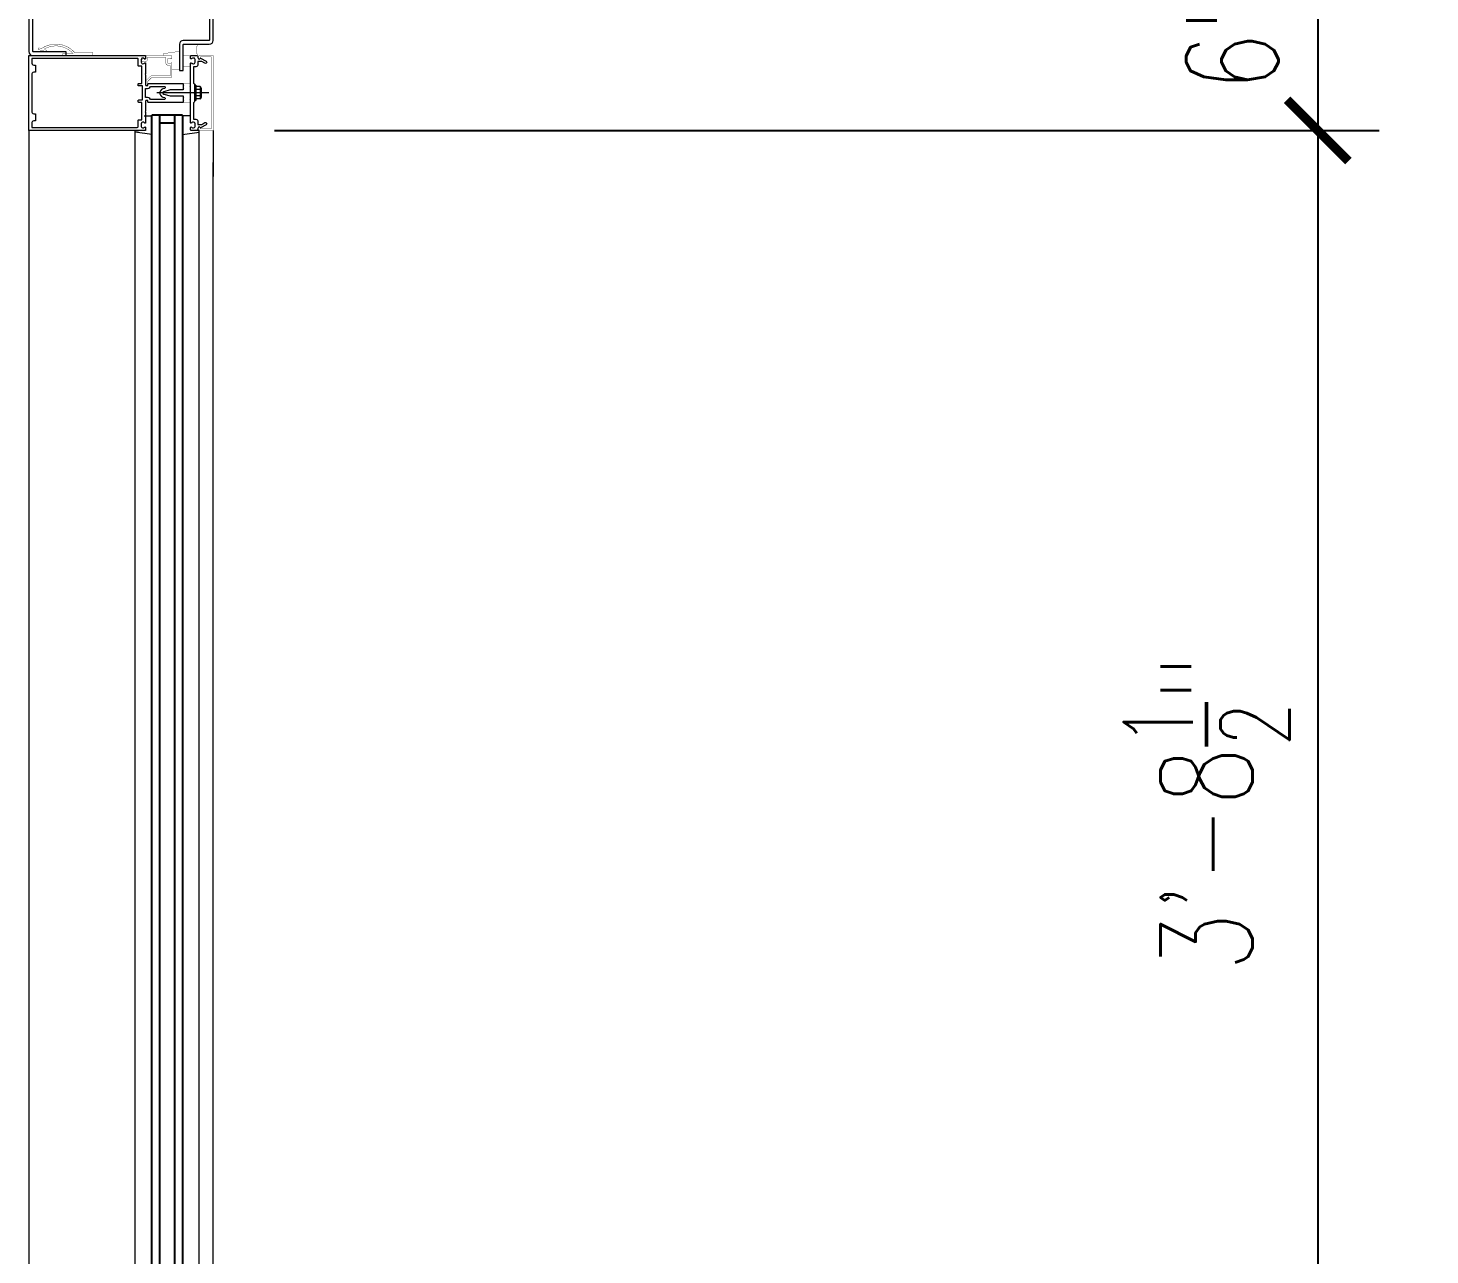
# Model space of a CAD drawing. Header units: inches. Extents: x 3850 to 5846, y -3 to 909.
# Drawn here: x 4372.09 to 4417.78, y 366.35 to 406.34 of the extents above; entities that cross this region are included whole.
import ezdxf

# ---------------------------------------------------------------- set-up
doc = ezdxf.new("R2010")
doc.units = ezdxf.units.IN
doc.header["$LTSCALE"] = 0.5
doc.header["$MEASUREMENT"] = 0
doc.layers.get('0').update_dxf_attribs({"lineweight": 18})
doc.layers.get('Defpoints').update_dxf_attribs({"color": 140, "lineweight": 18})
for name, color, linetype, lineweight in [('A-Anno-Dims', 211, 'Continuous', 18), ('A-Detl-Fine', 90, 'Continuous', 18), ('A-Detl-Medm', 31, 'Continuous', 25), ('A-Detl-Thin', 150, 'Continuous', 18), ('A-Detl-Wide', 213, 'Continuous', 50)]:
    doc.layers.add(name, color=color, linetype=linetype, lineweight=lineweight)
doc.styles.add('Arch-Dim', font='romans.shx', dxfattribs={"width": 0.75})
doc.dimstyles.new('Aec-Arch-I-96', dxfattribs={"dimscale": 96, "dimtxt": 0.09375, "dimasz": 0.0625, "dimexe": 0.0625, "dimexo": 0.0625, "dimgap": 0.03125, "dimtad": 1, "dimdec": 4, "dimzin": 3, "dimdsep": 46, "dimlunit": 4, "dimtxsty": 'Arch-Dim', "dimblk": 'ARCHTICK', "dimcen": 0.09375, "dimazin": 2, "dimtfac": 0.75, "dimtdec": 4, "dimtix": 1, "dimtmove": 2, "dimatfit": 2, "dimfxl": 1, "dimtolj": 1, "dimtzin": 0, "dimarcsym": 0})

# ---------------------------------------------------------------- blocks, each defined once
blk = doc.blocks.new('_ArchTick')
at = {"color": 0, "linetype": 'ByBlock', "const_width": 0.15}
blk.add_lwpolyline([(-0.5, -0.5), (0.5, 0.5)], dxfattribs=at)
blk = doc.blocks.new('*D110')
at = {"layer": 'A-Anno-Dims', "color": 0, "lineweight": -2, "transparency": 16777216}
for p, q in [((4380.12, 409.004), (4428.12, 409.004)), ((4426.12, 249.002), (4426.12, 409.004)), ((4380.12, 249.002), (4428.12, 249.002))]:
    blk.add_line(p, q, dxfattribs=at)
at = {"layer": 'Defpoints', "color": 0, "transparency": 16777216}
for p in [(4378.12, 409.004), (4426.12, 409.004), (4378.12, 249.002)]:
    blk.add_point(p, dxfattribs=at)
at = {"layer": 'A-Anno-Dims', "color": 0, "lineweight": -2, "transparency": 16777216, "xscale": 2, "yscale": 2, "zscale": 2}
for p, rotation in [((4426.12, 409.004), 90), ((4426.12, 249.002), 270)]:
    blk.add_blockref('_ArchTick', p, dxfattribs=dict(at, rotation=rotation))
at = {"layer": 'A-Anno-Dims', "color": 0, "transparency": 16777216, "insert": (4423.335, 329.003), "char_height": 3, "attachment_point": 5, "rotation": 90, "style": 'Arch-Dim'}
blk.add_mtext('\\A1;13\'-4"', dxfattribs=at)
blk = doc.blocks.new('*D114')
at = {"layer": 'A-Anno-Dims', "color": 0, "lineweight": -2, "transparency": 16777216}
for p, q in [((4380.12, 810.25), (4440.12, 810.25)), ((4438.12, 57), (4438.12, 810.25)), ((4380.12, 57), (4440.12, 57))]:
    blk.add_line(p, q, dxfattribs=at)
at = {"layer": 'Defpoints', "color": 0, "transparency": 16777216}
for p in [(4378.12, 810.25), (4438.12, 810.25), (4378.12, 57)]:
    blk.add_point(p, dxfattribs=at)
at = {"layer": 'A-Anno-Dims', "color": 0, "lineweight": -2, "transparency": 16777216, "xscale": 2, "yscale": 2, "zscale": 2}
for p, rotation in [((4438.12, 810.25), 90), ((4438.12, 57), 270)]:
    blk.add_blockref('_ArchTick', p, dxfattribs=dict(at, rotation=rotation))
at = {"layer": 'A-Anno-Dims', "color": 0, "transparency": 16777216, "insert": (4434.495, 433.625), "char_height": 3, "attachment_point": 5, "rotation": 90, "style": 'Arch-Dim'}
blk.add_mtext('\\A1;62\'-9{\\H0.750000x;\\S1/4;}"', dxfattribs=at)
blk = doc.blocks.new('*D137')
at = {"layer": 'A-Detl-Wide', "color": 0, "lineweight": -2, "transparency": 16777216}
for p, q in [((4373.619, 409.003), (4416.12, 409.003)), ((4414.12, 409.003), (4414.12, 403)), ((4380.12, 403), (4416.12, 403))]:
    blk.add_line(p, q, dxfattribs=at)
at = {"layer": 'Defpoints', "color": 0, "transparency": 16777216}
for p in [(4371.619, 409.003), (4378.12, 403), (4414.12, 403)]:
    blk.add_point(p, dxfattribs=at)
at = {"layer": 'A-Detl-Wide', "color": 0, "lineweight": -2, "transparency": 16777216, "xscale": 2, "yscale": 2, "zscale": 2}
for p, rotation in [((4414.12, 409.003), 90), ((4414.12, 403), 270)]:
    blk.add_blockref('_ArchTick', p, dxfattribs=dict(at, rotation=rotation))
at = {"layer": 'A-Detl-Wide', "color": 0, "transparency": 16777216, "insert": (4411.334, 406.001), "char_height": 3, "attachment_point": 5, "rotation": 90, "style": 'Arch-Dim'}
blk.add_mtext('\\A1;6"', dxfattribs=at)
blk = doc.blocks.new('*D138')
at = {"layer": 'A-Detl-Wide', "color": 0, "lineweight": -2, "transparency": 16777216}
for p, q in [((4380.12, 403), (4416.12, 403)), ((4414.12, 403), (4414.12, 358.503)), ((4380.12, 358.503), (4416.12, 358.503))]:
    blk.add_line(p, q, dxfattribs=at)
at = {"layer": 'Defpoints', "color": 0, "transparency": 16777216}
for p in [(4378.12, 403), (4378.12, 358.503), (4414.12, 358.503)]:
    blk.add_point(p, dxfattribs=at)
at = {"layer": 'A-Detl-Wide', "color": 0, "lineweight": -2, "transparency": 16777216, "xscale": 2, "yscale": 2, "zscale": 2}
for p, rotation in [((4414.12, 403), 90), ((4414.12, 358.503), 270)]:
    blk.add_blockref('_ArchTick', p, dxfattribs=dict(at, rotation=rotation))
at = {"layer": 'A-Detl-Wide', "color": 0, "transparency": 16777216, "insert": (4410.495, 380.751), "char_height": 3, "attachment_point": 5, "rotation": 90, "style": 'Arch-Dim'}
blk.add_mtext('\\A1;3\'-8{\\H0.750000x;\\S1/2;}"', dxfattribs=at)

msp = doc.modelspace()

# ---------------------------------------------------------------- linework, layer by layer
at = {"layer": 'A-Detl-Fine'}
for p, q in [((4377.51562, 404.47832), (4377.51562, 403.97832)), ((4377.55562, 404.47832), (4377.51562, 404.47832)), ((4377.55562, 404.47832), (4377.55562, 403.97832)), ((4377.6953, 404.43123), (4377.55562, 404.43123)), ((4377.69923, 404.41491), (4377.69923, 404.04172)), ((4377.71793, 404.41491), (4377.69923, 404.41491)), ((4377.73023, 404.3805), (4377.73023, 404.07612)), ((4377.98134, 404.2215), (4376.28753, 404.2215)), ((4377.55562, 403.97832), (4377.51562, 403.97832)), ((4377.6953, 404.32977), (4377.55562, 404.32977)), ((4377.6953, 404.12685), (4377.55562, 404.12685)), ((4377.6953, 404.0254), (4377.55562, 404.0254)), ((4377.71793, 404.04172), (4377.69923, 404.04172)), ((4375.87001, 403.47959), (4376.12001, 403.47959)), ((4377.36952, 403.47959), (4377.11952, 403.47959)), ((4375.58013, 358.56169), (4375.58001, 402.93959)), ((4377.65964, 358.56169), (4377.65952, 402.93959))]:
    msp.add_line(p, q, dxfattribs=at)
at = {"layer": 'A-Detl-Fine', "const_width": 0.01111}
for points in [[(4372.52984, 405.67108), (4372.58952, 405.70741), (4372.65252, 405.73908), (4372.71821, 405.76574), (4372.78599, 405.78706), (4372.85522, 405.80271), (4372.9253, 405.81234), (4372.99559, 405.81563)], [(4372.62068, 405.65685), (4372.68967, 405.69106), (4372.76337, 405.71841), (4372.84006, 405.73848), (4372.91805, 405.75083), (4372.99559, 405.75505)], [(4372.99559, 405.81563), (4373.05861, 405.81303), (4373.12126, 405.80537), (4373.18319, 405.79282), (4373.24403, 405.77559), (4373.30342, 405.75385), (4373.36101, 405.7278), (4373.41642, 405.69761), (4373.4693, 405.66349), (4373.51928, 405.62562), (4373.56601, 405.58419), (4373.60911, 405.53939)], [(4372.99559, 405.75505), (4373.05963, 405.75222), (4373.12295, 405.74388), (4373.18519, 405.73022), (4373.24601, 405.71144), (4373.30504, 405.68772), (4373.36193, 405.65928), (4373.41632, 405.6263), (4373.46786, 405.58898), (4373.51618, 405.54753), (4373.56093, 405.50213)], [(4377.58338, 405.62197), (4377.58612, 405.68493), (4377.59435, 405.7473), (4377.60807, 405.80845)], [(4372.42061, 405.65958), (4372.42475, 405.67485), (4372.43564, 405.68573), (4372.45091, 405.68988)], [(4372.44251, 405.63046), (4372.43109, 405.63664), (4372.42342, 405.64685), (4372.42061, 405.65958)], [(4372.44249, 405.63046), (4372.70747, 405.56467)], [(4372.45091, 405.68988), (4372.45298, 405.6898), (4372.45508, 405.68959), (4372.45706, 405.68928)], [(4372.53003, 405.67116), (4372.4571, 405.68924)], [(4372.71581, 405.58168), (4372.62162, 405.65694)], [(4372.71, 405.56434), (4372.70915, 405.56438), (4372.70829, 405.5645), (4372.70747, 405.56467)], [(4372.71963, 405.57397), (4372.71831, 405.56911), (4372.71486, 405.56565), (4372.71, 405.56434)], [(4372.71583, 405.58164), (4372.71787, 405.57952), (4372.71917, 405.5769), (4372.71963, 405.57397)], [(4373.56114, 405.50362), (4373.21832, 405.50362)], [(4373.21832, 405.50362), (4373.21832, 405.47332)], [(4373.24863, 405.44304), (4373.23336, 405.44718), (4373.22249, 405.45806), (4373.21834, 405.47332)], [(4373.24863, 405.44304), (4374.19555, 405.44304)], [(4374.19555, 405.54075), (4373.6092, 405.54075)], [(4374.19555, 405.44304), (4374.19555, 405.54075)], [(4377.02062, 405.57683), (4376.49292, 405.50205)], [(4376.49292, 405.50205), (4376.49292, 405.44341)], [(4376.49292, 405.44341), (4376.60591, 405.44341)], [(4377.14276, 405.44265), (4377.38708, 405.44265)], [(4377.60807, 405.43548), (4377.59435, 405.49663), (4377.58612, 405.559), (4377.58338, 405.62197)], [(4376.77631, 404.97435), (4377.02062, 404.97435)], [(4377.38708, 405.09086), (4377.14276, 405.09086)], [(4377.38683, 404.52737), (4377.14254, 404.52737)], [(4377.14254, 403.91563), (4377.38683, 403.91563)]]:
    msp.add_lwpolyline(points, dxfattribs=at)
at = {"layer": 'A-Detl-Fine'}
for points in [[(4376.12001, 402.86306), (4375.58001, 402.93959), (4375.58001, 402.99959), (4375.69564, 402.99959)], [(4377.11952, 402.86306), (4377.65952, 402.93959), (4377.65952, 402.99959), (4377.54388, 402.99959)]]:
    msp.add_lwpolyline(points, dxfattribs=at)
for centre, radius, start, end in [((4377.67592, 404.3805), 0.05431, 290.9107, 69.0893), ((4377.56538, 404.22832), 0.16485, 322.0123, 37.9877), ((4377.67592, 404.07612), 0.05431, 290.9107, 69.0893)]:
    msp.add_arc(centre, radius, start, end, dxfattribs=at)
at = {"layer": 'A-Detl-Medm', "linetype": 'Continuous'}
for p, q in [((4376.11989, 358.03399), (4376.11976, 403.49998)), ((4377.11976, 403.49998), (4376.11976, 403.49998)), ((4376.36976, 403.49998), (4376.36989, 358.01407)), ((4376.86989, 358.01407), (4376.86976, 403.49998)), ((4377.11976, 403.49998), (4377.11989, 358.01407)), ((4376.36976, 403.24998), (4376.86976, 403.24998))]:
    msp.add_line(p, q, dxfattribs=at)
at = {"layer": 'A-Detl-Thin'}
for p, q in [((4372.11894, 402.99998), (4372.11894, 405.44304)), ((4372.11894, 405.44304), (4375.90147, 405.44304)), ((4375.64739, 405.34531), (4372.21667, 405.34531)), ((4372.21667, 405.34531), (4372.21667, 405.18896)), ((4375.64739, 405.34529), (4375.64739, 405.34531)), ((4375.66217, 405.34129), (4375.64739, 405.34529)), ((4375.67268, 405.33079), (4375.66217, 405.34129)), ((4375.67669, 405.316), (4375.67268, 405.33079)), ((4375.67671, 405.316), (4375.67669, 405.316)), ((4375.67671, 405.11566), (4375.67671, 405.316)), ((4375.77445, 405.31013), (4375.77443, 405.31013)), ((4375.77443, 405.31013), (4375.77443, 405.22415)), ((4375.78113, 405.33477), (4375.77445, 405.31013)), ((4375.79864, 405.35229), (4375.78113, 405.33477)), ((4375.82329, 405.35897), (4375.79864, 405.35229)), ((4375.83356, 405.359), (4375.82329, 405.359)), ((4375.82329, 405.359), (4375.82329, 405.35897)), ((4375.83356, 405.35898), (4375.83356, 405.359)), ((4375.85645, 405.35595), (4375.83356, 405.35898)), ((4375.87762, 405.34715), (4375.85645, 405.35595)), ((4375.89594, 405.33304), (4375.87762, 405.34715)), ((4375.89597, 405.33306), (4375.89594, 405.33304)), ((4375.90655, 405.3287), (4375.89597, 405.33306)), ((4375.90147, 405.44304), (4375.90147, 405.443)), ((4375.90147, 405.443), (4375.91132, 405.44035)), ((4375.91655, 405.33283), (4375.90655, 405.3287)), ((4375.91132, 405.44035), (4375.91833, 405.43334)), ((4375.92098, 405.34337), (4375.91655, 405.33283)), ((4375.91833, 405.43334), (4375.92098, 405.42349)), ((4375.92098, 405.42349), (4375.92102, 405.42349)), ((4375.92102, 405.34337), (4375.92098, 405.34337)), ((4375.92102, 405.42349), (4375.92102, 405.34337)), ((4372.21667, 405.18896), (4372.21671, 405.18896)), ((4372.21669, 404.84205), (4372.21667, 404.84205)), ((4372.21667, 404.84205), (4372.21667, 403.60097)), ((4372.22472, 404.87162), (4372.21669, 404.84205)), ((4372.21671, 405.18896), (4372.22472, 405.15939)), ((4372.22472, 405.15939), (4372.24574, 405.13837)), ((4372.24574, 404.89264), (4372.22472, 404.87162)), ((4372.24574, 405.13837), (4372.27531, 405.13036)), ((4372.27531, 404.90065), (4372.24574, 404.89264)), ((4372.27531, 405.13036), (4372.27531, 405.13032)), ((4372.27531, 405.13032), (4372.33395, 405.13032)), ((4372.33395, 404.90067), (4372.27531, 404.90067)), ((4372.27531, 404.90067), (4372.27531, 404.90065)), ((4372.33395, 405.13032), (4372.33395, 404.90067)), ((4375.67672, 405.11566), (4375.67671, 405.11566)), ((4375.67939, 405.10581), (4375.67672, 405.11566)), ((4375.6864, 405.0988), (4375.67939, 405.10581)), ((4375.69625, 405.09613), (4375.6864, 405.0988)), ((4375.69625, 405.09611), (4375.69625, 405.09613)), ((4375.79886, 405.09611), (4375.69625, 405.09611)), ((4375.77443, 405.22415), (4375.77445, 405.22415)), ((4375.77445, 405.22415), (4375.78113, 405.1995)), ((4375.78113, 405.1995), (4375.79864, 405.18198)), ((4375.79864, 405.18198), (4375.82329, 405.17531)), ((4375.79886, 404.52737), (4375.79886, 405.09611)), ((4375.82329, 405.17531), (4375.82329, 405.17527)), ((4375.82329, 405.17527), (4375.83356, 405.17527)), ((4375.83356, 405.17527), (4375.83358, 405.17531)), ((4375.83358, 405.17531), (4375.85649, 405.17836)), ((4375.85649, 405.17836), (4375.87766, 405.18717)), ((4375.87766, 405.18717), (4375.89597, 405.20129)), ((4375.89597, 405.20121), (4375.90655, 405.20556)), ((4375.89597, 405.20129), (4375.89597, 405.20121)), ((4375.92102, 404.84694), (4375.90635, 404.83227)), ((4375.90635, 404.83227), (4375.92102, 404.81761)), ((4375.90655, 405.20556), (4375.91655, 405.20144)), ((4375.91655, 405.20144), (4375.92098, 405.19091)), ((4375.92098, 405.19091), (4375.92102, 405.19091)), ((4375.92102, 405.19091), (4375.92102, 404.84694)), ((4375.92102, 404.81761), (4375.92102, 404.47852)), ((4375.67671, 404.46876), (4375.67671, 404.50783)), ((4375.67671, 404.50783), (4375.67672, 404.50783)), ((4375.67672, 404.46876), (4375.67671, 404.46876)), ((4375.67672, 404.50783), (4375.67939, 404.51768)), ((4375.67939, 404.4589), (4375.67672, 404.46876)), ((4375.67939, 404.51768), (4375.6864, 404.52469)), ((4375.6864, 404.4519), (4375.67939, 404.4589)), ((4375.6864, 404.52469), (4375.69625, 404.52735)), ((4375.69625, 404.44923), (4375.6864, 404.4519)), ((4375.69625, 404.52735), (4375.69625, 404.52737)), ((4375.69625, 404.52737), (4375.79886, 404.52737)), ((4375.69625, 404.44921), (4375.69625, 404.44923)), ((4375.82329, 404.44921), (4375.69625, 404.44921)), ((4375.82329, 403.99382), (4375.82329, 404.44921)), ((4375.92102, 404.47852), (4375.92236, 404.4736)), ((4375.92102, 404.072), (4375.92102, 404.37102)), ((4375.92102, 404.37102), (4375.98551, 404.37102)), ((4375.92236, 404.4736), (4375.92586, 404.4701)), ((4375.92586, 404.4701), (4375.93078, 404.46877)), ((4375.93078, 404.46877), (4375.93078, 404.46876)), ((4375.93078, 404.46876), (4375.98551, 404.46876)), ((4375.98551, 404.46877), (4375.99043, 404.4701)), ((4375.98551, 404.46876), (4375.98551, 404.46877)), ((4375.98551, 404.37102), (4375.98555, 404.37104)), ((4375.98555, 404.37104), (4376.02423, 404.37827)), ((4375.99043, 404.4701), (4375.99393, 404.4736)), ((4375.99393, 404.4736), (4375.99526, 404.47852)), ((4375.99526, 404.47852), (4375.99528, 404.47852)), ((4375.99528, 404.47852), (4375.99528, 404.51761)), ((4375.99528, 404.51761), (4375.99529, 404.51761)), ((4375.99529, 404.51761), (4375.99663, 404.52254)), ((4375.99663, 404.52254), (4376.00013, 404.52604)), ((4376.00013, 404.52604), (4376.00506, 404.52737)), ((4376.00506, 404.52737), (4377.14254, 404.52737)), ((4376.02423, 404.37827), (4376.05725, 404.39852)), ((4376.05725, 404.39852), (4376.08126, 404.4297)), ((4376.08126, 404.4297), (4376.08126, 404.42966)), ((4376.08126, 404.42966), (4376.5342, 404.42966)), ((4376.4839, 404.35649), (4376.43318, 404.33179)), ((4376.54178, 404.37202), (4376.48389, 404.35651)), ((4376.48389, 404.35651), (4376.4839, 404.35649)), ((4376.5342, 404.42966), (4376.5342, 404.42963)), ((4376.5342, 404.42963), (4376.55875, 404.41668)), ((4376.54179, 404.37204), (4376.54178, 404.37202)), ((4376.56215, 404.39091), (4376.54179, 404.37204)), ((4376.55875, 404.41668), (4376.56215, 404.39091)), ((4377.14254, 404.52737), (4377.14254, 404.4883)), ((4377.14254, 404.4883), (4377.1572, 404.47364)), ((4377.1572, 404.47364), (4377.14254, 404.45897)), ((4377.14254, 404.45897), (4377.14254, 404.38763)), ((4377.14254, 404.38763), (4377.1572, 404.37299)), ((4377.1572, 404.37299), (4377.14254, 404.35832)), ((4377.14254, 404.35832), (4377.14254, 404.31923)), ((4375.67671, 403.93518), (4375.67671, 403.97427)), ((4375.67671, 403.97427), (4375.67672, 403.97427)), ((4375.67672, 403.93518), (4375.67671, 403.93518)), ((4375.67672, 403.97427), (4375.67939, 403.98412)), ((4375.67939, 403.92533), (4375.67672, 403.93518)), ((4375.67939, 403.98412), (4375.6864, 403.99113)), ((4375.6864, 403.91832), (4375.67939, 403.92533)), ((4375.6864, 403.99113), (4375.69625, 403.9938)), ((4375.69625, 403.91565), (4375.6864, 403.91832)), ((4375.69625, 403.9938), (4375.69625, 403.99382)), ((4375.69625, 403.99382), (4375.82329, 403.99382)), ((4375.69625, 403.91563), (4375.69625, 403.91565)), ((4375.79886, 403.91563), (4375.69625, 403.91563)), ((4375.79886, 403.34689), (4375.79886, 403.91563)), ((4375.98551, 404.072), (4375.92102, 404.072)), ((4375.92236, 403.96943), (4375.92102, 403.96451)), ((4375.92102, 403.96451), (4375.92102, 403.6254)), ((4375.92586, 403.97293), (4375.92236, 403.96943)), ((4375.93078, 403.97427), (4375.92586, 403.97293)), ((4375.98551, 403.97427), (4375.93078, 403.97427)), ((4375.98549, 404.07198), (4375.98551, 404.072)), ((4376.02417, 404.06477), (4375.98549, 404.07198)), ((4375.98551, 403.97425), (4375.98551, 403.97427)), ((4375.99043, 403.97292), (4375.98551, 403.97425)), ((4375.99393, 403.96943), (4375.99043, 403.97292)), ((4375.99526, 403.96451), (4375.99393, 403.96943)), ((4375.99528, 403.96451), (4375.99526, 403.96451)), ((4375.99528, 403.92541), (4375.99528, 403.96451)), ((4375.99529, 403.92541), (4375.99528, 403.92541)), ((4375.99663, 403.92049), (4375.99529, 403.92541)), ((4376.00013, 403.91698), (4375.99663, 403.92049)), ((4376.00506, 403.91565), (4376.00013, 403.91698)), ((4376.00506, 403.91563), (4376.00506, 403.91565)), ((4377.14254, 403.91563), (4376.00506, 403.91563)), ((4376.05721, 404.04456), (4376.02417, 404.06477)), ((4376.08124, 404.01338), (4376.05721, 404.04456)), ((4376.08126, 404.01336), (4376.08124, 404.01338)), ((4376.5342, 404.01336), (4376.08126, 404.01336)), ((4376.39936, 404.29323), (4376.38245, 404.24634)), ((4376.38245, 404.24634), (4376.38245, 404.19667)), ((4376.38245, 404.19667), (4376.39936, 404.14978)), ((4376.43318, 404.33179), (4376.39936, 404.29323)), ((4376.39936, 404.14978), (4376.43318, 404.11121)), ((4376.43318, 404.11121), (4376.4839, 404.08652)), ((4376.50919, 404.26209), (4376.48151, 404.23856)), ((4376.48151, 404.23856), (4376.48151, 404.20444)), ((4376.48151, 404.20444), (4376.50919, 404.18091)), ((4376.4839, 404.08652), (4376.48389, 404.08652)), ((4376.48389, 404.08652), (4376.54178, 404.07099)), ((4376.72233, 404.31923), (4376.50919, 404.26213)), ((4376.50919, 404.26213), (4376.50919, 404.26209)), ((4376.50919, 404.18091), (4376.50919, 404.1809)), ((4376.50919, 404.1809), (4376.72233, 404.12379)), ((4376.55875, 404.02634), (4376.5342, 404.01338)), ((4376.5342, 404.01338), (4376.5342, 404.01336)), ((4376.54178, 404.07099), (4376.54178, 404.07097)), ((4376.54178, 404.07097), (4376.56214, 404.05211)), ((4376.56214, 404.05211), (4376.55875, 404.02634)), ((4377.14254, 404.31923), (4376.72233, 404.31923)), ((4376.72233, 404.12379), (4377.14254, 404.12379)), ((4377.14254, 404.12379), (4377.14254, 404.0847)), ((4377.14254, 404.0847), (4377.1572, 404.07004)), ((4377.1572, 404.07004), (4377.14254, 404.05539)), ((4377.14254, 404.05539), (4377.14254, 403.98405)), ((4377.14254, 403.98405), (4377.1572, 403.96939)), ((4377.1572, 403.96939), (4377.14254, 403.95472)), ((4377.14254, 403.95472), (4377.14254, 403.91563)), ((4372.21667, 403.60097), (4372.21671, 403.60097)), ((4372.21671, 403.60097), (4372.22472, 403.5714)), ((4372.22472, 403.5714), (4372.24574, 403.55038)), ((4372.24574, 403.55038), (4372.27531, 403.54237)), ((4372.27531, 403.54237), (4372.27531, 403.54235)), ((4372.27531, 403.54235), (4372.33395, 403.54235)), ((4372.33395, 403.54235), (4372.33395, 403.3127)), ((4375.92102, 403.6254), (4375.90635, 403.61075)), ((4375.90635, 403.61075), (4375.92102, 403.59609)), ((4375.92102, 403.59609), (4375.92102, 403.25212)), ((4375.90147, 402.99998), (4372.11894, 402.99998)), ((4372.11894, 402.99998), (4372.1191, 401.50002)), ((4372.21669, 403.25406), (4372.21667, 403.25406)), ((4372.21667, 403.25406), (4372.21667, 403.09771)), ((4372.21667, 403.09771), (4375.64739, 403.09771)), ((4372.22472, 403.28363), (4372.21669, 403.25406)), ((4372.24574, 403.30465), (4372.22472, 403.28363)), ((4372.27531, 403.31266), (4372.24574, 403.30465)), ((4372.33395, 403.3127), (4372.27531, 403.3127)), ((4372.27531, 403.3127), (4372.27531, 403.31266)), ((4375.64739, 403.09773), (4375.66219, 403.10174)), ((4375.64739, 403.09771), (4375.64739, 403.09773)), ((4375.66219, 403.10174), (4375.67269, 403.11225)), ((4375.67269, 403.11225), (4375.67669, 403.12702)), ((4375.67669, 403.12702), (4375.67671, 403.12702)), ((4375.67671, 403.12702), (4375.67671, 403.32735)), ((4375.67671, 403.32735), (4375.67672, 403.32735)), ((4375.67672, 403.32735), (4375.67939, 403.3372)), ((4375.67939, 403.3372), (4375.6864, 403.34421)), ((4375.6864, 403.34421), (4375.69625, 403.34687)), ((4375.69625, 403.34687), (4375.69625, 403.34689)), ((4375.69625, 403.34689), (4375.79886, 403.34689)), ((4375.77445, 403.21888), (4375.77443, 403.21888)), ((4375.77443, 403.21888), (4375.77443, 403.1329)), ((4375.77443, 403.1329), (4375.77445, 403.1329)), ((4375.78113, 403.24352), (4375.77445, 403.21888)), ((4375.77445, 403.1329), (4375.78113, 403.10825)), ((4375.79864, 403.26104), (4375.78113, 403.24352)), ((4375.78113, 403.10825), (4375.79864, 403.09074)), ((4375.82329, 403.26772), (4375.79864, 403.26104)), ((4375.79864, 403.09074), (4375.82329, 403.08406)), ((4375.83356, 403.26774), (4375.82329, 403.26774)), ((4375.82329, 403.26774), (4375.82329, 403.26772)), ((4375.82329, 403.08406), (4375.82329, 403.08402)), ((4375.82329, 403.08402), (4375.83356, 403.08402)), ((4375.83356, 403.26772), (4375.83356, 403.26774)), ((4375.85645, 403.26468), (4375.83356, 403.26772)), ((4375.83356, 403.08402), (4375.83358, 403.08404)), ((4375.83358, 403.08404), (4375.85649, 403.08709)), ((4375.87762, 403.25588), (4375.85645, 403.26468)), ((4375.85649, 403.08709), (4375.87766, 403.09591)), ((4375.89594, 403.24178), (4375.87762, 403.25588)), ((4375.87766, 403.09591), (4375.89597, 403.11002)), ((4375.89597, 403.24181), (4375.89594, 403.24178)), ((4375.90655, 403.23745), (4375.89597, 403.24181)), ((4375.89597, 403.10997), (4375.90655, 403.11432)), ((4375.89597, 403.11002), (4375.89597, 403.10997)), ((4375.91132, 403.00268), (4375.90147, 403.00002)), ((4375.90147, 403.00002), (4375.90147, 402.99998)), ((4375.91655, 403.24158), (4375.90655, 403.23745)), ((4375.90655, 403.11432), (4375.91655, 403.1102)), ((4375.91833, 403.00968), (4375.91132, 403.00268)), ((4375.92098, 403.25212), (4375.91655, 403.24158)), ((4375.91655, 403.1102), (4375.92098, 403.09966)), ((4375.92098, 403.01953), (4375.91833, 403.00968)), ((4375.92102, 403.25212), (4375.92098, 403.25212)), ((4375.92098, 403.09966), (4375.92102, 403.09966)), ((4375.92102, 403.01953), (4375.92098, 403.01953)), ((4375.92102, 403.09966), (4375.92102, 403.01953)), ((4378.11976, 402.99998), (4378.11976, 401.49998)), ((4372.11947, 281.99998), (4372.11991, 401.9566)), ((4378.12015, 281.99998), (4378.11976, 401.95663))]:
    msp.add_line(p, q, dxfattribs=at)
for points in [[(4378.11974, 405.93449), (4378.11974, 412.06547, 0.41421356), (4377.99474, 412.19047), (4377.15816, 412.19047, -0.41421356), (4377.14254, 412.20609), (4377.14254, 413.04554), (4377.02038, 413.04554), (4377.02038, 412.19331, 0.41421356), (4377.14538, 412.06831), (4377.98196, 412.06831, -0.41421356), (4377.99758, 412.05269), (4377.99758, 405.94728, -0.41421356), (4377.98196, 405.93165), (4377.14538, 405.93165, 0.41421356), (4377.02038, 405.80665), (4377.02038, 404.95443), (4377.14254, 404.95443), (4377.14254, 405.79387, -0.41421356), (4377.15816, 405.80949), (4377.99474, 405.80949, 0.41421356)], [(4372.24394, 412.55692, 0.41421356), (4372.11894, 412.43192), (4372.11894, 405.56804, 0.41421356), (4372.24394, 405.44304), (4373.33485, 405.44304), (4373.33485, 405.5652), (4372.25673, 405.5652, -0.41421356), (4372.2411, 405.58082), (4372.2411, 412.41914, -0.41421356), (4372.25673, 412.43476), (4373.33485, 412.43476), (4373.33485, 412.55692)]]:
    msp.add_lwpolyline(points, format="xyb", close=True, dxfattribs=at)
at = {"layer": 'A-Detl-Thin', "const_width": 0.01111}
for points in [[(4375.92102, 405.30915), (4375.87214, 405.30915), (4375.87214, 405.3287), (4375.87213, 405.3287), (4375.86797, 405.33896), (4375.85843, 405.34333), (4375.84794, 405.33978), (4375.84792, 405.33979), (4375.80413, 405.30205), (4375.80415, 405.30203), (4375.79394, 405.2808), (4375.80169, 405.25997), (4375.82329, 405.25056), (4375.82329, 405.25052), (4375.92102, 405.25052), (4375.92104, 405.25056), (4375.95061, 405.25858), (4375.97163, 405.2796), (4375.97962, 405.30917), (4375.97964, 405.30915), (4375.97964, 405.3844), (4376.57086, 405.3844), (4376.57086, 405.22415), (4376.57088, 405.22415), (4376.58557, 405.16991), (4376.62412, 405.13136), (4376.67835, 405.11667), (4376.67835, 405.11665), (4376.71745, 405.11665), (4376.71745, 404.77657), (4376.10961, 404.77657), (4376.10961, 404.77655), (4376.09441, 404.77453), (4376.08035, 404.76871), (4376.06817, 404.75938), (4376.06815, 404.7594), (4375.94601, 404.63724), (4375.93668, 404.62505), (4375.93086, 404.611), (4375.92885, 404.5958), (4375.92882, 404.5958), (4375.92882, 404.4883), (4375.92884, 404.4883), (4375.93151, 404.47845), (4375.93852, 404.47146), (4375.94836, 404.46879), (4375.94836, 404.46876), (4375.96791, 404.46876), (4375.96791, 404.46879), (4375.97776, 404.47146), (4375.98475, 404.47845), (4375.98742, 404.4883), (4375.98746, 404.4883), (4375.98746, 404.5958), (4376.10961, 404.71793), (4376.71745, 404.71793), (4376.71747, 404.71797), (4376.74704, 404.72599), (4376.76805, 404.74702), (4376.77604, 404.77659), (4376.77608, 404.77657), (4376.77608, 405.19091), (4376.77604, 405.19091), (4376.77161, 405.20144), (4376.76162, 405.20556), (4376.75104, 405.20121), (4376.75104, 405.20129), (4376.73274, 405.18715), (4376.71157, 405.17834), (4376.68864, 405.17531), (4376.68862, 405.17527), (4376.67835, 405.17527), (4376.67835, 405.17529), (4376.6537, 405.18195), (4376.63617, 405.19949), (4376.62952, 405.22415), (4376.6295, 405.22415), (4376.6295, 405.31013), (4376.62952, 405.31013), (4376.63617, 405.33478), (4376.6537, 405.35232), (4376.67835, 405.35898), (4376.67835, 405.359), (4376.68862, 405.359), (4376.68862, 405.35898), (4376.71152, 405.35597), (4376.73268, 405.34717), (4376.75098, 405.33306), (4376.75104, 405.33306), (4376.76162, 405.32871), (4376.77161, 405.33283), (4376.77604, 405.34337), (4376.77608, 405.34337), (4376.77608, 405.42349), (4376.77604, 405.42349), (4376.77338, 405.43334), (4376.76638, 405.44034), (4376.75654, 405.443), (4376.75654, 405.44304), (4375.94054, 405.44304), (4375.94054, 405.44302), (4375.9307, 405.44035), (4375.9237, 405.43334), (4375.92104, 405.42349), (4375.92102, 405.42349)], [(4378.06112, 405.39417), (4377.7054, 405.39417), (4377.7054, 405.36485), (4377.70539, 405.36485), (4377.70007, 405.34514), (4377.68606, 405.33113), (4377.66633, 405.3258), (4377.64662, 405.33111), (4377.6326, 405.34513), (4377.62728, 405.36485), (4377.62724, 405.36485), (4377.62724, 405.3844), (4377.62728, 405.3844), (4377.63526, 405.41399), (4377.65629, 405.43502), (4377.68587, 405.44302), (4377.68587, 405.44304), (4378.11976, 405.44304), (4378.11976, 402.99998), (4377.68587, 402.99998), (4377.68587, 403), (4377.65629, 403.008), (4377.63526, 403.02904), (4377.62728, 403.05862), (4377.62724, 403.05862), (4377.62724, 403.07817), (4377.62726, 403.07817), (4377.63259, 403.09788), (4377.64662, 403.1119), (4377.66633, 403.11722), (4377.68605, 403.11191), (4377.70006, 403.0979), (4377.70539, 403.07817), (4377.7054, 403.07817), (4377.7054, 403.04884), (4378.06112, 403.04884)]]:
    msp.add_lwpolyline(points, close=True, dxfattribs=at)
at = {"layer": 'A-Detl-Thin'}
msp.add_lwpolyline([(4377.45139, 405.17835), (4377.4743, 405.17531), (4377.4743, 405.17527), (4377.48456, 405.17527), (4377.48456, 405.17531), (4377.50922, 405.18199), (4377.52673, 405.19951), (4377.5334, 405.22415), (4377.53342, 405.22415), (4377.53342, 405.31013), (4377.5334, 405.31013), (4377.52672, 405.33478), (4377.50921, 405.3523), (4377.48456, 405.35898), (4377.48456, 405.359), (4377.4743, 405.359), (4377.4743, 405.35898), (4377.45138, 405.35594), (4377.43022, 405.34713), (4377.41191, 405.33302), (4377.41188, 405.33306), (4377.4013, 405.32869), (4377.3913, 405.33282), (4377.38687, 405.34337), (4377.38683, 405.34337), (4377.38683, 405.42349), (4377.38687, 405.42349), (4377.38953, 405.43334), (4377.39653, 405.44035), (4377.40638, 405.443), (4377.40638, 405.44304), (4377.58815, 405.44304), (4377.58815, 405.443), (4377.60294, 405.43901), (4377.61345, 405.4285), (4377.61744, 405.41371), (4377.61746, 405.41371), (4377.61746, 405.37464), (4377.61749, 405.37464), (4377.63823, 405.33437), (4377.68007, 405.32749), (4377.7126, 405.35902), (4377.71262, 405.359), (4377.89108, 405.25596), (4377.89106, 405.25594), (4377.90548, 405.24147), (4377.91061, 405.22232), (4377.90537, 405.20258), (4377.8909, 405.18817), (4377.87175, 405.18303), (4377.85201, 405.18827), (4377.85199, 405.18825), (4377.74921, 405.2476), (4377.61746, 405.2476), (4377.61746, 405.1362), (4377.61744, 405.13622), (4377.60947, 405.10663), (4377.58845, 405.0856), (4377.55885, 405.07759), (4377.55884, 405.07756), (4377.48456, 405.07756), (4377.48456, 404.5391), (4377.50899, 404.51467), (4377.50899, 404.23617), (4377.49433, 404.2215), (4377.50899, 404.20686), (4377.50899, 403.92835), (4377.48456, 403.90393), (4377.48456, 403.36547), (4377.55884, 403.36547), (4377.55884, 403.36545), (4377.58842, 403.35745), (4377.60944, 403.33642), (4377.61744, 403.30685), (4377.61746, 403.30683), (4377.61746, 403.19543), (4377.74921, 403.19543), (4377.85199, 403.25478), (4377.85201, 403.25476), (4377.87175, 403.26), (4377.89089, 403.25487), (4377.90535, 403.24045), (4377.91061, 403.22071), (4377.90549, 403.20157), (4377.89108, 403.1871), (4377.89108, 403.18706), (4377.71262, 403.08402), (4377.7126, 403.08402), (4377.68006, 403.11553), (4377.63822, 403.10865), (4377.61749, 403.06839), (4377.61746, 403.06839), (4377.61746, 403.0293), (4377.61744, 403.0293), (4377.61346, 403.01451), (4377.60295, 403.004), (4377.58815, 403), (4377.58815, 402.99998), (4377.40638, 402.99998), (4377.40638, 403.00002), (4377.39653, 403.00268), (4377.38953, 403.00968), (4377.38687, 403.01953), (4377.38683, 403.01953), (4377.38683, 403.09966), (4377.38687, 403.09966), (4377.3913, 403.1102), (4377.4013, 403.11432), (4377.41188, 403.10997), (4377.41191, 403.11), (4377.43023, 403.09589), (4377.45139, 403.08708), (4377.4743, 403.08404), (4377.4743, 403.08402), (4377.48456, 403.08402), (4377.48456, 403.08406), (4377.50922, 403.09074), (4377.52673, 403.10826), (4377.5334, 403.1329), (4377.53342, 403.1329), (4377.53342, 403.21888), (4377.5334, 403.21888), (4377.52672, 403.24353), (4377.50921, 403.26105), (4377.48456, 403.26774), (4377.4743, 403.26774), (4377.4743, 403.26772), (4377.45138, 403.26468), (4377.43022, 403.25587), (4377.41191, 403.24176), (4377.41188, 403.24181), (4377.4013, 403.23745), (4377.3913, 403.24157), (4377.38687, 403.25212), (4377.38683, 403.25212), (4377.38683, 404.00163), (4377.37219, 404.0163), (4377.38683, 404.03095), (4377.38683, 404.41206), (4377.37219, 404.42672), (4377.38683, 404.44139), (4377.38683, 405.19091), (4377.38687, 405.19091), (4377.3913, 405.20144), (4377.4013, 405.20556), (4377.41188, 405.20121), (4377.41191, 405.20127), (4377.43023, 405.18716)], close=True, dxfattribs=at)

# ---------------------------------------------------------------- dimensions: what is measured, and where the dimension line sits
at = {"layer": 'A-Anno-Dims'}
for base, p1, p2, picture, middle in [((4438.12047, 810.24998), (4378.11991, 57.00008), (4378.11991, 810.24998), '*D114', (4434.49547, 433.62503)), ((4426.12025, 409.00438), (4378.11991, 249.00238), (4378.11991, 409.00438), '*D110', (4423.33453, 329.00338))]:
    dim = msp.add_linear_dim(base=base, p1=p1, p2=p2, angle=90, dimstyle='Aec-Arch-I-96', override={"dimscale": 32}, dxfattribs=at)
    dim.commit()
    dim.dimension.update_dxf_attribs({"geometry": picture, "text_midpoint": middle})
at = {"layer": 'A-Detl-Wide'}
for base, p1, p2, picture, middle in [((4414.12002, 402.99998), (4371.61894, 409.00268), (4378.1198, 402.99998), '*D137', (4411.33431, 406.00133)), ((4414.12002, 358.50268), (4378.1198, 402.99998), (4378.12009, 358.50268), '*D138', (4410.49502, 380.75133))]:
    dim = msp.add_linear_dim(base=base, p1=p1, p2=p2, angle=90, dimstyle='Aec-Arch-I-96', override={"dimscale": 32}, dxfattribs=at)
    dim.commit()
    dim.dimension.update_dxf_attribs({"geometry": picture, "text_midpoint": middle})

doc.saveas('drawing.dxf')
